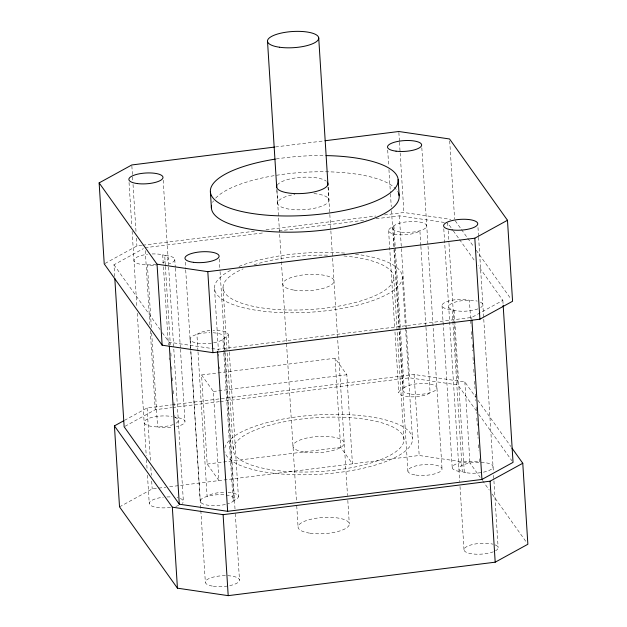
<?xml version="1.0" encoding="UTF-8"?>
<svg xmlns="http://www.w3.org/2000/svg" width="627" height="627" viewBox="0 0 627 627"><rect width="100%" height="100%" fill="white"/><g stroke="black" fill="none" stroke-linecap="round" stroke-linejoin="round"><path stroke-width="0.47" stroke-dasharray="3.13 2.35" d="M105.07 263.434L136.905 245.956L141.757 245.353M114.694 276.491L113.957 264.782L143.387 248.629M124.475 420.364L147.094 407.95L171.367 404.909M124.985 426.313L155.261 409.697L171.759 407.628M119.522 506.875L152.189 488.942L165.779 487.242M162.354 332.725L169.11 342.209L217.459 349.325L471.739 317.458L502.854 300.38L478.087 265.613M275.496 146.953L324.041 140.871M142.729 245.228L254.382 231.238M266.028 229.772L375.745 216.025M384.484 214.928L403.898 212.498L450.837 219.403M145.072 247.704L264.445 232.742M279.007 230.916L366.356 219.967M376.059 218.752L399.352 215.837L444.802 222.522M201.573 374.97L213.337 391.483L218.941 480.58L207.176 464.066L201.573 374.97L335.069 358.236L346.833 374.75L352.437 463.847L340.673 447.333L335.069 358.236M213.337 391.483L346.833 374.75M172.339 404.783L414.086 374.484L464.858 381.961L475.642 397.103M172.731 407.503L219.317 401.664M220.289 401.546L409.541 377.822L457.89 384.947L476.465 411.014M207.176 464.066L340.673 447.333M169.666 486.756L419.189 455.484L469.952 462.961L480.172 477.304M455.233 220.767L460.908 228.737M461.48 229.537L467.154 237.508M467.726 238.299L473.973 247.069M476.238 250.259L510.872 298.875M451.079 227.695L447.702 222.953L447.944 226.856M453.329 230.854L458.956 238.754M459.52 239.545L474.717 260.871M477.915 400.292L510.848 446.526M478.714 414.173L511.922 460.79M482.445 480.494L489.256 490.055M492.093 494.045L526.727 542.661M113.957 264.782L160.104 329.567M328.078 187.058L328.916 199.997M502.854 300.38L503.16 305.255M477.993 227.507L478.55 236.308M478.613 237.272L493.347 471.488M493.59 475.376L498.136 547.606M471.739 317.458L471.865 319.409M470.571 318.665L469.411 300.262A16.294 5.141 -3.6 0 0 444.614 302.629A16.294 5.141 -3.6 0 0 452.098 309.762L462.287 471.755A16.294 5.141 -3.6 0 1 454.802 464.623A16.294 5.141 -3.6 0 1 479.6 462.248L479.255 456.73M470.681 320.507L471.034 326.032M471.379 331.55L471.841 338.917M472.194 344.435L472.593 350.885M473.001 357.327L473.409 363.77M473.753 369.287L474.161 375.73M474.506 381.255L474.968 388.615M475.321 394.14L475.721 400.582M476.128 407.025L476.536 413.467M476.826 418.068L477.288 425.435M477.688 431.878L478.095 438.32M478.503 444.762L478.848 450.288M449.692 140.926L454.606 218.995M464.858 381.961L469.952 462.961M454.113 310.357L464.309 472.35M448.195 230.76L448.932 242.469M448.987 243.441L457.89 384.947M443.798 228.816L459.709 481.575M460.014 486.434L464.004 549.887M442.035 305.725L452.224 467.718M421.83 147.76L442.035 468.847M420.827 245.47L419.894 230.744A16.294 5.141 -3.6 0 1 396.06 234.467A16.294 5.141 -3.6 0 1 392.996 226.786L399.383 328.274M420.882 246.395L425.921 326.471M425.976 327.388L430.091 392.737A16.294 5.141 -3.6 0 1 406.249 396.46A16.294 5.141 -3.6 0 1 403.185 388.779L399.438 329.253M398.866 132.477L399.415 141.255M399.477 142.235L400.089 151.993M400.151 152.972L403.898 212.498M414.086 374.484L419.189 455.484M399.352 215.837L406.476 329.034M406.531 330.006L409.541 377.822M402.275 276.35L405.465 327.098M405.528 328.07L412.464 438.344M393.897 225.822L400.441 329.826M400.496 330.75L404.086 387.815M387.698 150.057L388.685 165.7M388.936 169.603L390.409 193.03M390.464 193.97L391.264 206.691M391.507 210.562L393.905 248.653M393.968 249.624L407.903 471.143M393.78 277.761L403.976 439.754A85.531 27 -3.6 0 1 275.864 470.407A85.531 27 -3.6 0 1 275.951 423.554A85.531 27 -3.6 0 1 403.976 439.754M388.599 230.501L394.736 328.086M394.979 331.989L398.788 392.494M328.109 187.16L347.515 495.565M347.813 500.409L349.294 523.866M276.915 190.632L296.5 501.929M296.743 505.832L298.091 527.299M228.212 334.653L229.255 351.245M229.317 352.225L238.401 496.647M223.024 287.393L233.22 449.387M219.285 258.967L220.022 270.676M220.077 271.616L225.117 351.637M225.171 352.617L235.062 509.759M235.305 513.662L239.483 580.022M224.552 350.085L223.815 338.368A16.294 5.141 -3.6 0 0 227.076 332.772A16.294 5.141 -3.6 0 0 213.008 330.319M224.615 351.057L234.004 500.362A16.294 5.141 -3.6 0 0 227.954 492.367M222.914 339.34L223.721 352.225M223.776 353.142L233.103 501.326M214.536 288.804L218.4 350.281M218.651 354.184L218.768 356.136M219.442 366.873L219.568 368.825M197.952 350.979L196.909 334.41A16.294 5.141 -3.6 0 1 209.943 330.523M198.014 351.896L207.106 496.404A16.294 5.141 -3.6 0 1 224.787 492.281M190.114 339.583L200.248 501.075M185.208 262.204L185.647 269.069M185.702 270.01L205.35 582.318M174.776 259.437L175.27 267.243M175.325 268.215L180.364 348.236M180.427 349.215L184.965 421.422M163.185 180.192L168.585 266.067M168.647 267.047L183.382 501.263M165.348 265.519L164.713 255.401A16.294 5.141 -3.6 0 1 168.882 263.896M165.403 266.444L170.325 344.678M170.85 352.962L171.077 356.645M171.72 366.764L171.892 369.53M172.409 377.815L172.644 381.49M173.224 390.699L173.452 394.383M173.977 402.659L174.204 406.343M174.784 415.552L174.902 417.386A16.294 5.141 -3.6 0 1 184.957 421.32A16.294 5.141 -3.6 0 1 176.399 426.611M169.11 342.209L169.29 345.132M162.691 254.797L163.333 264.923M163.443 266.765L168.365 344.999M169.18 357.884L169.298 359.726M151.334 327.49L147.4 264.9A16.294 5.141 -3.6 0 0 156.421 265.738M151.679 333.008L157.589 426.893A16.294 5.141 -3.6 0 0 172.159 427.34M145.252 250.628L149.978 325.774M150.284 330.648L155.261 409.697M131.866 165.936L132.791 180.576M133.034 184.479L136.043 232.296M136.412 238.15L136.905 245.956M147.094 407.95L150.409 460.649M150.841 467.476L151.326 475.282M151.695 481.136L152.189 488.942M129.044 182.473L131.811 226.402M132.117 231.269L136.921 307.418M137.274 313.249L146.24 455.727M146.483 459.615L147.039 468.408M147.47 475.227L149.25 503.544M276.852 189.26L277.698 203.172M343.917 255.973A85.531 27 -3.6 0 1 382.517 291.806A85.531 27 -3.6 0 1 259.5 307.52A85.531 27 -3.6 0 1 243.119 268.85M254.084 264.79A85.531 27 -3.6 0 1 329.144 255.173M152.142 253.951A17.109 5.4 -3.6 0 1 167.519 257.07A17.109 5.4 -3.6 0 1 160.536 263.364M156.131 264.28A17.109 5.4 -3.6 0 1 134.507 261.71A17.109 5.4 -3.6 0 1 147.517 254.311M480.337 302.096A17.109 5.4 -3.6 0 1 480.744 307.504M477.939 308.86A17.109 5.4 -3.6 0 1 453.987 310.326A17.109 5.4 -3.6 0 1 453.243 302.786A17.109 5.4 -3.6 0 1 477.178 301.078M213.227 332.772A17.109 5.4 -3.6 0 1 218.752 341.472A17.109 5.4 -3.6 0 1 190.78 340.657A17.109 5.4 -3.6 0 1 209.904 332.671M225.391 504.469A17.109 5.4 -3.6 0 1 200.248 501.263A17.109 5.4 -3.6 0 1 224.631 494.86A17.109 5.4 -3.6 0 1 227.797 503.834M174.784 417.347A17.109 5.4 -3.6 0 1 175.576 423.515M173.381 424.51A17.109 5.4 -3.6 0 1 149.571 426.015A17.109 5.4 -3.6 0 1 148.419 418.546A17.109 5.4 -3.6 0 1 172.166 416.634M224.881 447.937A94.081 29.696 -3.6 0 1 367.406 416.391A94.081 29.696 -3.6 0 1 367.116 467.295A94.081 29.696 -3.6 0 1 224.858 451.706M355.54 254.178A94.081 29.696 -3.6 0 1 388.176 293.765A94.081 29.696 -3.6 0 1 256.467 310.302A94.081 29.696 -3.6 0 1 231.763 269.728M239.028 266.459A94.081 29.696 -3.6 0 1 345.548 253.151M180.364 498.528A17.109 5.4 -3.6 0 1 182.261 503.426M178.781 505.386A17.109 5.4 -3.6 0 1 175.819 506.35M170.497 507.4A17.109 5.4 -3.6 0 1 149.618 504.476A17.109 5.4 -3.6 0 1 163.326 497.242M166.962 496.952A17.109 5.4 -3.6 0 1 172.417 496.999M177.057 497.587A17.109 5.4 -3.6 0 1 177.982 497.783M495.118 544.871A17.109 5.4 -3.6 0 1 483.511 553.954A17.109 5.4 -3.6 0 1 464.842 547.967A17.109 5.4 -3.6 0 1 493.057 544.205M313.962 193.602A25.66 8.096 -3.6 0 1 322.929 205.687A25.66 8.096 -3.6 0 1 282.221 207.38A25.66 8.096 -3.6 0 1 294.902 194.394M212.624 202.38A94.081 29.696 -3.6 0 1 213.501 200.867M215.688 198.132A94.081 29.696 -3.6 0 1 313.759 171.861A94.081 29.696 -3.6 0 1 398.482 193.022M276.193 158.968A94.081 29.696 -3.6 0 1 325.084 155.582M277.267 185.075A25.66 8.096 -3.6 0 1 300.474 177.394A25.66 8.096 -3.6 0 1 326.291 181.195M401.382 232.186A17.109 5.4 -3.6 0 0 426.752 225.939A17.109 5.4 -3.6 0 0 400.904 222.851A17.109 5.4 -3.6 0 0 401.382 232.186M411.194 394.132A17.109 5.4 -3.6 0 0 436.948 388.066A17.109 5.4 -3.6 0 0 411.477 384.751A17.109 5.4 -3.6 0 0 411.194 394.132M467.091 472.868A17.109 5.4 -3.6 0 0 493.041 466.903A17.109 5.4 -3.6 0 0 467.781 463.463A17.109 5.4 -3.6 0 0 467.091 472.868M415.928 475.078A17.109 5.4 -3.6 0 0 442.035 469.2A17.109 5.4 -3.6 0 0 416.947 465.657A17.109 5.4 -3.6 0 0 415.928 475.078M213.376 586.253A17.109 5.4 -3.6 0 0 239.483 580.375A17.109 5.4 -3.6 0 0 214.395 576.832A17.109 5.4 -3.6 0 0 213.376 586.253M310.091 533.209A25.66 8.096 -3.6 0 0 349.286 524.415A25.66 8.096 -3.6 0 0 311.697 519.078A25.66 8.096 -3.6 0 0 310.091 533.209M294.181 290.129A25.66 8.096 -3.6 0 0 333.964 281.664A25.66 8.096 -3.6 0 0 297.073 275.943A25.66 8.096 -3.6 0 0 294.181 290.129M304.369 452.122A25.66 8.096 -3.6 0 0 344.152 443.65A25.66 8.096 -3.6 0 0 307.261 437.936A25.66 8.096 -3.6 0 0 304.369 452.122"/><path stroke-width="0.94" d="M325.013 140.746L398.803 131.498L449.567 138.975L507.478 220.273L512.572 301.266L479.906 319.198L212.914 352.664L162.142 345.187L104.231 263.889L99.137 182.896L131.803 164.964L274.532 147.079M511.977 448.117L522.769 463.259L527.863 544.26L495.197 562.184L228.197 595.65L177.433 588.173L119.522 506.875L114.427 425.882L123.637 420.827M99.137 182.896L157.048 264.194L207.811 271.663L474.811 238.205L507.478 220.273M114.812 278.443L124.146 426.775L179.298 504.202L227.648 511.318L481.928 479.451L513.043 462.373L503.16 305.255M114.427 425.882L172.331 507.18L223.102 514.657L490.095 481.191L522.769 463.259M474.811 238.205L479.906 319.198M490.095 481.191L495.197 562.184M471.927 320.381L481.928 479.451M398.137 179.541L399.156 195.742M318.712 37.855L327.984 185.208M267.517 41.327L276.726 187.708M210.398 191.995L211.417 208.195M217.577 351.277L227.648 511.318M207.811 271.663L212.914 352.664M223.102 514.657L228.197 595.65M169.353 346.112L179.298 504.202M157.048 264.194L162.142 345.187M172.331 507.18L177.433 588.173M398.482 193.022A94.081 29.696 -3.6 0 1 308.029 231.551A94.081 29.696 -3.6 0 1 211.573 205.342M326.001 155.598A94.081 29.696 -3.6 0 1 383.097 197.481A94.081 29.696 -3.6 0 1 229.788 208.109A94.081 29.696 -3.6 0 1 275.269 159.117M327.318 182.245A25.66 8.096 -3.6 0 1 303.186 193.445A25.66 8.096 -3.6 0 1 276.938 185.663M396.037 151.162A17.109 5.4 -3.6 0 0 421.657 145.033A17.109 5.4 -3.6 0 0 396.052 141.796A17.109 5.4 -3.6 0 0 396.037 151.162M137.384 183.578A17.109 5.4 -3.6 0 0 163.004 177.449A17.109 5.4 -3.6 0 0 137.399 174.212A17.109 5.4 -3.6 0 0 137.384 183.578M452.138 229.921A17.109 5.4 -3.6 0 0 477.758 223.792A17.109 5.4 -3.6 0 0 452.153 220.547A17.109 5.4 -3.6 0 0 452.138 229.921M193.484 262.337A17.109 5.4 -3.6 0 0 219.105 256.208A17.109 5.4 -3.6 0 0 193.5 252.971A17.109 5.4 -3.6 0 0 193.484 262.337M279.517 47.237A25.66 8.096 -3.6 0 0 318.712 38.435A25.66 8.096 -3.6 0 0 281.123 33.106A25.66 8.096 -3.6 0 0 279.517 47.237"/></g></svg>
